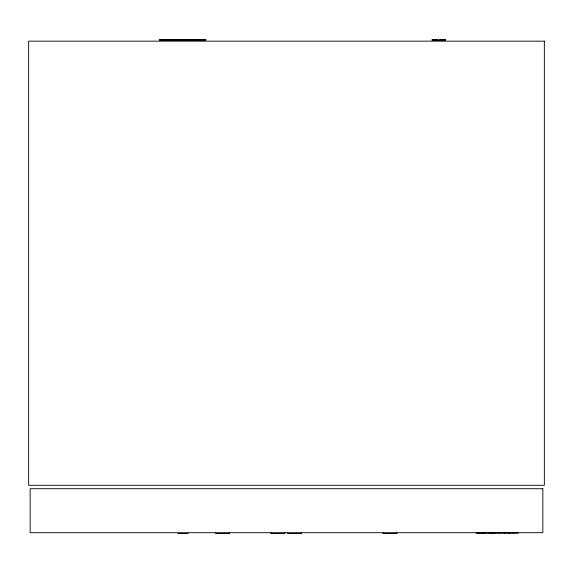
<?xml version="1.0" encoding="UTF-8"?>
<svg xmlns="http://www.w3.org/2000/svg" width="573" height="573" viewBox="0 0 573 573"><rect width="100%" height="100%" fill="white"/><g stroke="black" fill="none" stroke-linecap="round" stroke-linejoin="round"><path stroke-width="0.86" d="M445.608 40.289L439.276 40.289L439.276 39.43M495.803 533.141L503.832 533.141L503.832 532.711M510.199 533.141L518.228 533.141L518.228 532.711M177.838 533.57L188.188 533.57M513.616 532.711L513.616 533.141M509.812 532.711L509.812 533.141L504.219 533.141L504.219 532.711M508.967 532.711L508.967 533.141M505.049 532.711L505.049 533.141M499.219 532.711L499.219 533.141M495.416 532.711L495.416 533.141L489.972 533.141L489.972 532.711M494.542 532.711L494.614 533.141M494.019 532.711L494.019 533.141M492.2 532.711L492.2 533.141M491.677 532.711L491.677 533.141M490.796 532.711L490.796 533.141M489.27 532.711L489.27 533.141L476.22 533.141L476.22 532.711M488.389 532.711L488.389 533.141M485.066 532.711L485.066 533.141M484.615 532.711L484.615 533.141M483.762 532.711L483.762 533.141M483.053 532.711L483.053 533.141M481.513 532.711L481.513 533.141M481.034 532.711L481.034 533.141M479.257 532.711L479.257 533.141M478.434 532.711L478.434 533.141M477.058 532.711L477.058 533.141M445.5 40.289L445.5 39.43L439.14 39.43L439.14 40.289L432.099 40.289L432.099 39.43L437.514 39.43L437.514 40.289M444.419 39.43L444.419 40.289M439.548 39.43L439.548 40.289M436.433 39.43L436.433 40.289M396.881 532.711L396.881 533.57L383.086 533.57L383.086 532.711M301.591 532.711L301.591 533.57L287.796 533.57L287.796 532.711M284.774 532.711L284.774 533.57L270.979 533.57L270.979 532.711M229.587 532.711L229.587 533.57L215.785 533.57L215.785 532.711M204.74 39.43L204.74 40.289M203.286 39.43L203.286 40.289M202.513 39.43L202.513 40.289M200.299 39.43L200.299 40.289M199.97 39.43L199.97 40.289M198.788 39.43L198.788 40.289M198.652 39.43L198.652 40.289M197.535 39.43L197.535 40.289M196.288 39.43L196.288 40.289M195.737 39.43L195.737 40.289M194.978 39.43L194.978 40.289M193.567 39.43L193.567 40.289M193.094 39.43L193.094 40.289M192.764 39.43L192.764 40.289M191.948 39.43L191.962 40.289M190.959 39.43L190.959 40.289M190.558 39.43L190.558 40.289M190.394 39.43L190.394 40.289M189.785 39.43L189.785 40.289M189.634 39.43L189.634 40.289M187.994 39.43L187.994 40.289M186.87 39.43L186.87 40.289M186.741 39.43L186.741 40.289M184.298 39.43L184.298 40.289M183.317 39.43L183.317 40.289M183.217 39.43L183.217 40.289M182.099 39.43L182.099 40.289M180.309 39.43L180.309 40.289M178.139 39.43L178.139 40.289M177.329 39.43L177.329 40.289M176.656 39.43L176.656 40.289M176.527 39.43L176.527 40.289M176.047 39.43L176.047 40.289M175.496 39.43L175.496 40.289M174.958 39.43L174.958 40.289M174.249 39.43L174.35 40.289M173.805 39.43L173.805 40.289M173.132 39.43L173.132 40.289M172.559 39.43L172.559 40.289M170.052 39.43L170.052 40.289M168.806 39.43L168.806 40.289M168.261 39.43L168.261 40.289M167.502 39.43L167.502 40.289M166.091 39.43L166.091 40.289M165.282 39.43L165.282 40.289M164.48 39.43L164.48 40.289M162.911 39.43L162.911 40.289M162.302 39.43L162.302 40.289M161.758 39.43L161.758 40.289M160.512 39.43L160.512 40.289M171.169 39.43L159.394 39.43L159.394 40.289L171.169 40.289L171.169 39.43M205.822 39.43L171.442 39.43L171.442 40.289L205.822 40.289L205.822 39.43M544.35 41.156L28.65 41.156L28.65 485.281L544.35 485.281L544.35 41.156M542.839 488.726L30.161 488.726L30.161 532.711L542.839 532.711L542.839 488.726"/></g></svg>
